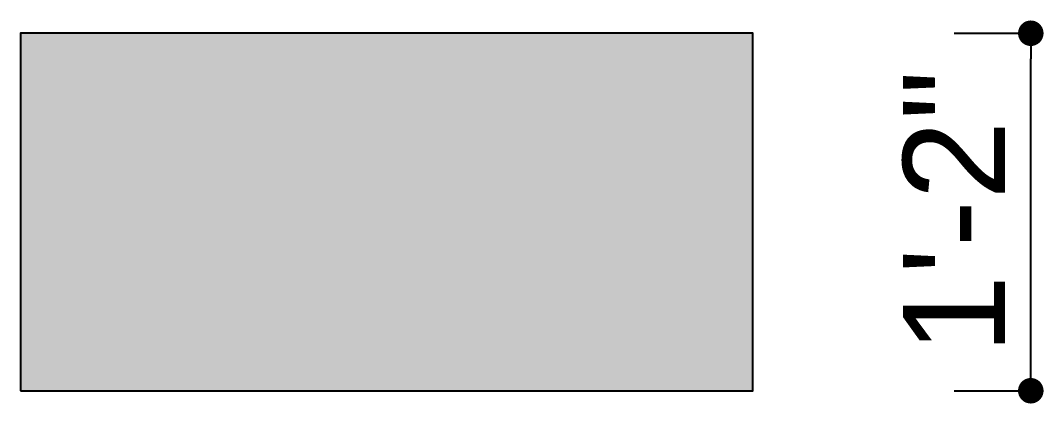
# Model space of a CAD drawing. Header units: inches. Extents: x 115570 to 265311, y 61168 to 314550.
# Drawn here: x 146843.15 to 146883.24, y 77432.46 to 77447.46 of the extents above; entities that cross this region are included whole.
import ezdxf

# ---------------------------------------------------------------- set-up
doc = ezdxf.new("R2010")
doc.units = ezdxf.units.IN
doc.header["$MEASUREMENT"] = 0
doc.layers.get('0').update_dxf_attribs({"lineweight": 25})
doc.layers.add('0 wall', color=7, linetype='Continuous', lineweight=40)
doc.styles.add('arial.', font='arial.ttf')
doc.dimstyles.new('boundary wall dimension line', dxfattribs={"dimscale": 0, "dimtxt": 4, "dimasz": 1, "dimexe": 0.5, "dimexo": 3, "dimgap": 1, "dimtad": 1, "dimdec": 0, "dimrnd": 0.25, "dimzin": 3, "dimdsep": 46, "dimlunit": 4, "dimtxsty": 'arial.', "dimblk": 'DOT', "dimcen": 3, "dimdle": 6, "dimclrd": 4, "dimclre": 256, "dimclrt": 7, "dimazin": 0, "dimtfac": 1, "dimtdec": 0, "dimtix": 1, "dimtmove": 2, "dimatfit": 3, "dimfxl": 3, "dimfxlon": 1, "dimtolj": 1, "dimtzin": 0, "dimlwd": -1, "dimlwe": -1, "dimarcsym": 0})

# ---------------------------------------------------------------- blocks, each defined once
blk = doc.blocks.new('_Dot')
at = {"color": 0, "linetype": 'ByBlock', "lineweight": -2}
blk.add_line((-0.5, 0), (-1, 0), dxfattribs=at)
at = {"color": 0, "linetype": 'ByBlock', "const_width": 0.5}
blk.add_lwpolyline([(-0.25, 0, 1), (0.25, 0, 1)], format="xyb", close=True, dxfattribs=at)
blk = doc.blocks.new('*D447')
at = {"transparency": 16777216}
for p, q in [((146879.745, 77446.957), (146883.245, 77446.957)), ((146879.745, 77432.957), (146883.245, 77432.957))]:
    blk.add_line(p, q, dxfattribs=at)
at = {"color": 4, "transparency": 16777216}
blk.add_line((146882.745, 77433.957), (146882.745, 77445.957), dxfattribs=at)
at = {"layer": 'Defpoints', "color": 0, "transparency": 16777216}
for p in [(146871.856, 77446.957), (146882.745, 77446.957), (146871.856, 77432.957)]:
    blk.add_point(p, dxfattribs=at)
at = {"color": 4, "transparency": 16777216}
for p, rotation in [((146882.745, 77446.957), 90), ((146882.745, 77432.957), 270)]:
    blk.add_blockref('_Dot', p, dxfattribs=dict(at, rotation=rotation))
at = {"color": 7, "transparency": 16777216, "insert": (146879.736, 77439.957), "char_height": 4, "attachment_point": 5, "rotation": 90, "style": 'arial.'}
blk.add_mtext('\\A1;1\'-2"', dxfattribs=at)

msp = doc.modelspace()

# ---------------------------------------------------------------- hatches: boundary and pattern name
at = {"layer": '0 wall', "transparency": 33554559}
h = msp.add_hatch(color=256, dxfattribs=at)
h.dxf.hatch_style = 1
h.paths.add_polyline_path([(146871.856, 77446.957), (146843.147, 77446.957), (146843.147, 77432.957), (146871.856, 77432.957)])

# ---------------------------------------------------------------- linework, layer by layer
msp.add_lwpolyline([(146843.147, 77432.957), (146871.856, 77432.957), (146871.856, 77446.957), (146843.147, 77446.957)], close=True)

# ---------------------------------------------------------------- dimensions: what is measured, and where the dimension line sits
dim = msp.add_linear_dim(base=(146882.745, 77446.957), p1=(146871.856, 77432.957), p2=(146871.856, 77446.957), angle=90, dimstyle='boundary wall dimension line', override={"dimscale": 1})
dim.commit()
dim.dimension.update_dxf_attribs({"geometry": '*D447', "text_midpoint": (146879.736, 77439.957)})

doc.saveas('drawing.dxf')
